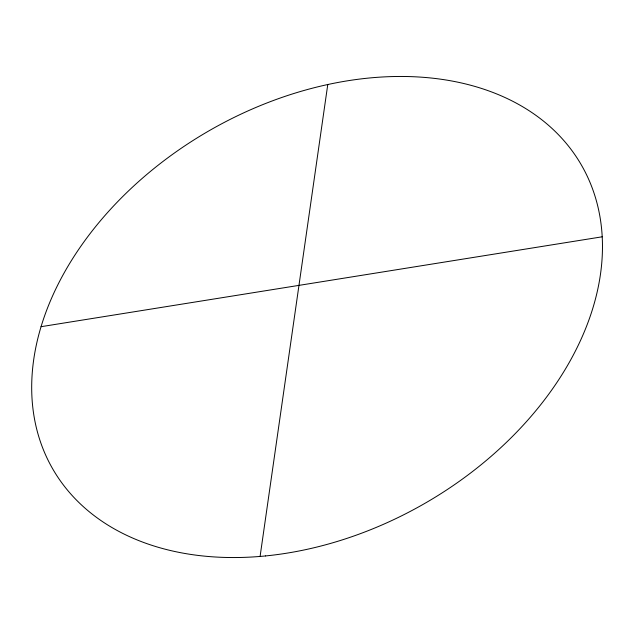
<?xml version="1.0" encoding="UTF-8"?>
<svg xmlns="http://www.w3.org/2000/svg" width="634" height="634" viewBox="0 0 634 634"><rect width="100%" height="100%" fill="white"/><g stroke="black" fill="none" stroke-linecap="round" stroke-linejoin="round"><path stroke-width="0.95" d="M260.091 556.43L327.77 84.528M41.051 326.692L602.205 236.799M265.472 555.947A304.891 215.283 -29.8 0 0 585.959 173.55A304.891 215.283 -29.8 0 0 99.8 221.512A304.891 215.283 -29.8 0 0 265.472 555.947"/></g></svg>
